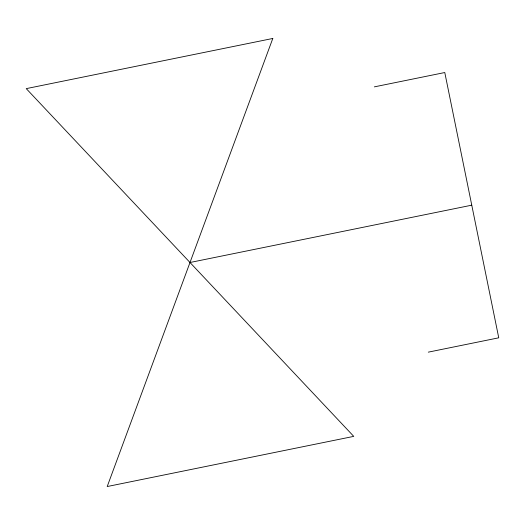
<?xml version="1.0" encoding="UTF-8"?>
<svg xmlns="http://www.w3.org/2000/svg" width="525" height="525" viewBox="0 0 525 525"><rect width="100%" height="100%" fill="white"/><g stroke="black" fill="none" stroke-linecap="round" stroke-linejoin="round"><path stroke-width="0.79" d="M374.338 86.868L444.78 72.535L498.75 337.811L428.308 352.144M189.998 262.5L471.765 205.177M272.797 38.463L107.205 486.537L353.752 436.373L26.25 88.627L272.797 38.463"/></g></svg>
